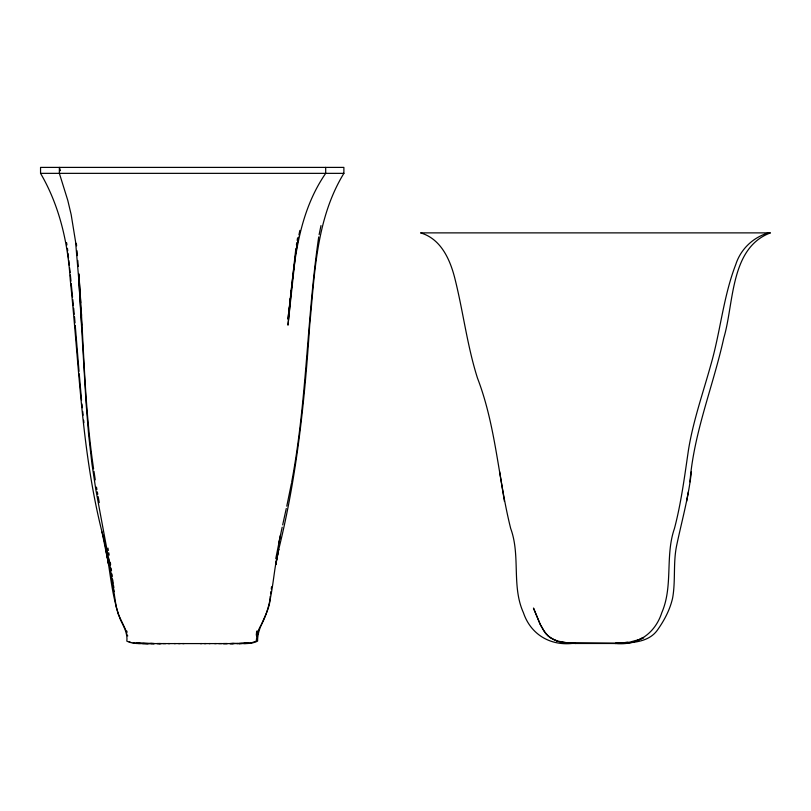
<?xml version="1.0" encoding="UTF-8"?>
<svg xmlns="http://www.w3.org/2000/svg" width="811" height="811" viewBox="0 0 811 811"><rect width="100%" height="100%" fill="white"/><g stroke="black" fill="none" stroke-linecap="round" stroke-linejoin="round"><path stroke-width="1.22" d="M289.284 306.923L287.976 319.199L295.873 248.359M289.933 300.79L290.196 298.336M290.713 293.42L290.977 290.967M295.457 255.516L287.976 325.16C293.278 273.398 295.022 217.835 325.687 173.351L325.687 167.401M126.891 631.12L126.536 634.161L127.763 635.936M271.269 589.039L271.563 586.769M689.948 481.896C693.861 432.283 713.244 386.087 723.817 337.893C734.097 303.446 729.961 247.923 770.45 232.879L420.585 232.879C441.427 238.961 450.521 260.493 455.194 279.775C463.304 312.417 467.268 346.023 477.497 378.159C496.089 426.556 498.157 478.642 510.687 528.478C520.713 555.728 511.386 586.14 523.399 612.65C530.587 634.131 549.676 645.789 572.292 643.437L618.752 643.437C632.002 642.819 648.06 642.363 656.9 630.806C664.027 620.932 669.967 609.923 672.633 597.96C675.745 580.433 672.968 562.388 676.779 544.901C681.919 520.53 688.701 496.474 691.408 471.637M270.205 596.318C270.539 612.538 257.178 625.423 257.604 641.126C249.393 645.262 239.245 642.717 230.365 643.589L232.798 643.559M270.56 593.895L270.915 591.462M295.599 254.309L298.458 237.187M318.723 236.903C306.832 318.388 306.964 401.303 291.625 482.332M296.431 244.922L296.806 242.631M297.181 240.34L297.556 238.049M686.582 501.482L688.367 491.851M275.781 558.607L280.434 535.331M319.128 234.622L320.984 225.58M286.78 506.176L291.413 483.559M298.924 234.926L299.867 230.405M278.7 543.451L282.177 527.211M282.684 524.879L286.273 508.507M256.286 635.175L256.692 631.12M151.637 643.559L154.039 643.579C145.169 642.728 135.031 645.252 126.83 641.126C127.732 633.533 123.85 626.609 120.515 619.928C109.779 591.797 110.215 560.877 102.014 532.006C81.282 449.426 79.174 363.997 70.243 279.734C67.881 242.692 59.446 205.619 40.55 173.351L40.55 167.401L343.884 167.401L343.884 173.351C315.996 218.929 314.739 273.642 309.701 325.16C304.723 400.553 296.938 475.925 278.71 549.402C272.303 574.35 273.631 601.63 261.345 624.845C257.908 629.711 256.763 635.489 256.286 641.126L251.359 642.859L239.245 643.559M256.681 635.936L257.908 634.161L257.553 631.12M627.623 642.332L615.417 643.437C637.537 645.962 655.166 633.3 661.806 612.65C673.343 586.018 664.919 555.788 674.458 528.478C681.21 502.779 684.585 476.402 688.438 450.156C693.091 421.112 702.924 393.305 710.771 365.051C720.432 331.841 723.25 296.846 735.78 264.457C740.656 249.18 753.166 237.258 768.554 232.879M639.656 639.21L642.241 637.912M643.701 637.912L635.804 641.065M638.794 639.646L629.721 642.17L615.711 643.437M247.913 642.859L239.296 643.518M615.63 643.437L623.304 642.961M243.979 643.518L246.301 643.447M233.669 643.518L229.635 643.579M232.433 643.559L234.328 643.518M236.903 643.559L239.367 643.518M239.073 643.559L241.708 643.518M209.066 643.589L210.12 643.579M222.944 643.579L226.999 643.559M615.792 643.437L575.009 643.437M200.358 643.589L201.716 643.579M616.025 643.437L567.741 642.961M204.321 643.589L206.004 643.579M214.591 643.589L216.273 643.579M218.686 643.589L221.677 643.579M223.623 643.589L227.627 643.579M40.55 173.351L343.884 173.351M138.134 643.447L140.465 643.518M142.898 643.447L147.48 643.559L136.532 642.859M142.726 643.518L133.085 642.859M145.189 643.559L148.545 643.579M146.031 643.579L238.414 643.579M156.817 643.579L160.811 643.589M162.758 643.579L165.748 643.589M168.161 643.579L169.854 643.589M178.44 643.579L180.113 643.589M182.728 643.579L184.077 643.589M147.217 643.559L150.136 643.579M157.435 643.559L159.97 643.579M158.986 643.559L161.49 643.579M174.314 643.579L175.369 643.589M154.8 643.579L150.775 643.518M150.116 643.518L152.002 643.559M566.605 642.961L560.371 642.17L575.628 643.437L567.984 642.961L557.644 641.065L553.812 639.646L547.983 635.854L543.826 630.806L540.308 624.49L533.466 608.068L540.227 624.49L545.61 633.492L550.426 637.912L557.41 641.065M575.323 643.437L564.932 642.647M556.376 641.065L561.313 642.17M129.233 641.886L130.926 642.454M125.208 628.9L118.213 614.039L116.237 607.033L109.759 564.568L95.81 489.509L91.947 463.882L88.652 434.949L86.027 402.408L78.799 279.734L75.565 241.708L71.165 214.621L67.779 200.368L59.365 173.351L59.365 167.401L60.48 170.715M125.715 630.005L126.719 632.225M102.024 532.006L108.654 564.568L105.734 549.402M504.452 501.482L499.627 471.637M96.458 487.127L96.894 489.509M97.32 491.892L97.756 494.274M98.192 496.646L99.266 502.607M107.964 548.114L108.36 550.446M108.765 552.778L109.161 555.109M112.547 583.079L113.165 586.728M113.57 589.151L113.986 591.584M108.633 558.607L109.039 560.999M109.434 563.392L109.83 565.774M110.225 568.166L110.62 570.559M66.583 242.631L66.928 244.922M111.168 574.016L111.512 576.286M111.857 578.547L112.374 581.953M93.6 468.91C83.969 404.304 83.878 338.805 78.799 273.783L80.705 302.797M93.975 471.353L95.262 479.899M110.286 562.195L110.631 564.588M111.158 568.166L111.502 570.559M113.53 585.512L113.885 587.945M111.979 574.016L112.273 576.286M112.729 579.683L113.175 583.079M67.455 248.359L67.718 250.771M67.982 253.194L68.519 258.04M68.783 260.463L69.31 265.309M69.584 267.731L70.111 272.567M81.536 400.208L79.235 373.81M81.931 403.959L82.327 407.72M82.722 411.471L83.117 415.232M83.645 420.23L83.908 422.734M76.346 243.31L76.609 245.834M70.364 275.01L70.973 281.143M71.216 283.607L72.554 297.11M72.797 299.563L73.406 305.696M73.649 308.16L74.257 314.293M74.5 316.746L75.038 322.91M79.022 371.296L75.241 325.383M77.045 250.771L77.41 255.617M77.785 260.463L78.241 266.515M81.13 309.113L81.546 315.418M78.799 279.734L81.718 325.16M278.71 549.402L275.801 564.568L278.71 549.402M145.362 643.559L142.564 643.518L145.341 643.559"/></g></svg>
